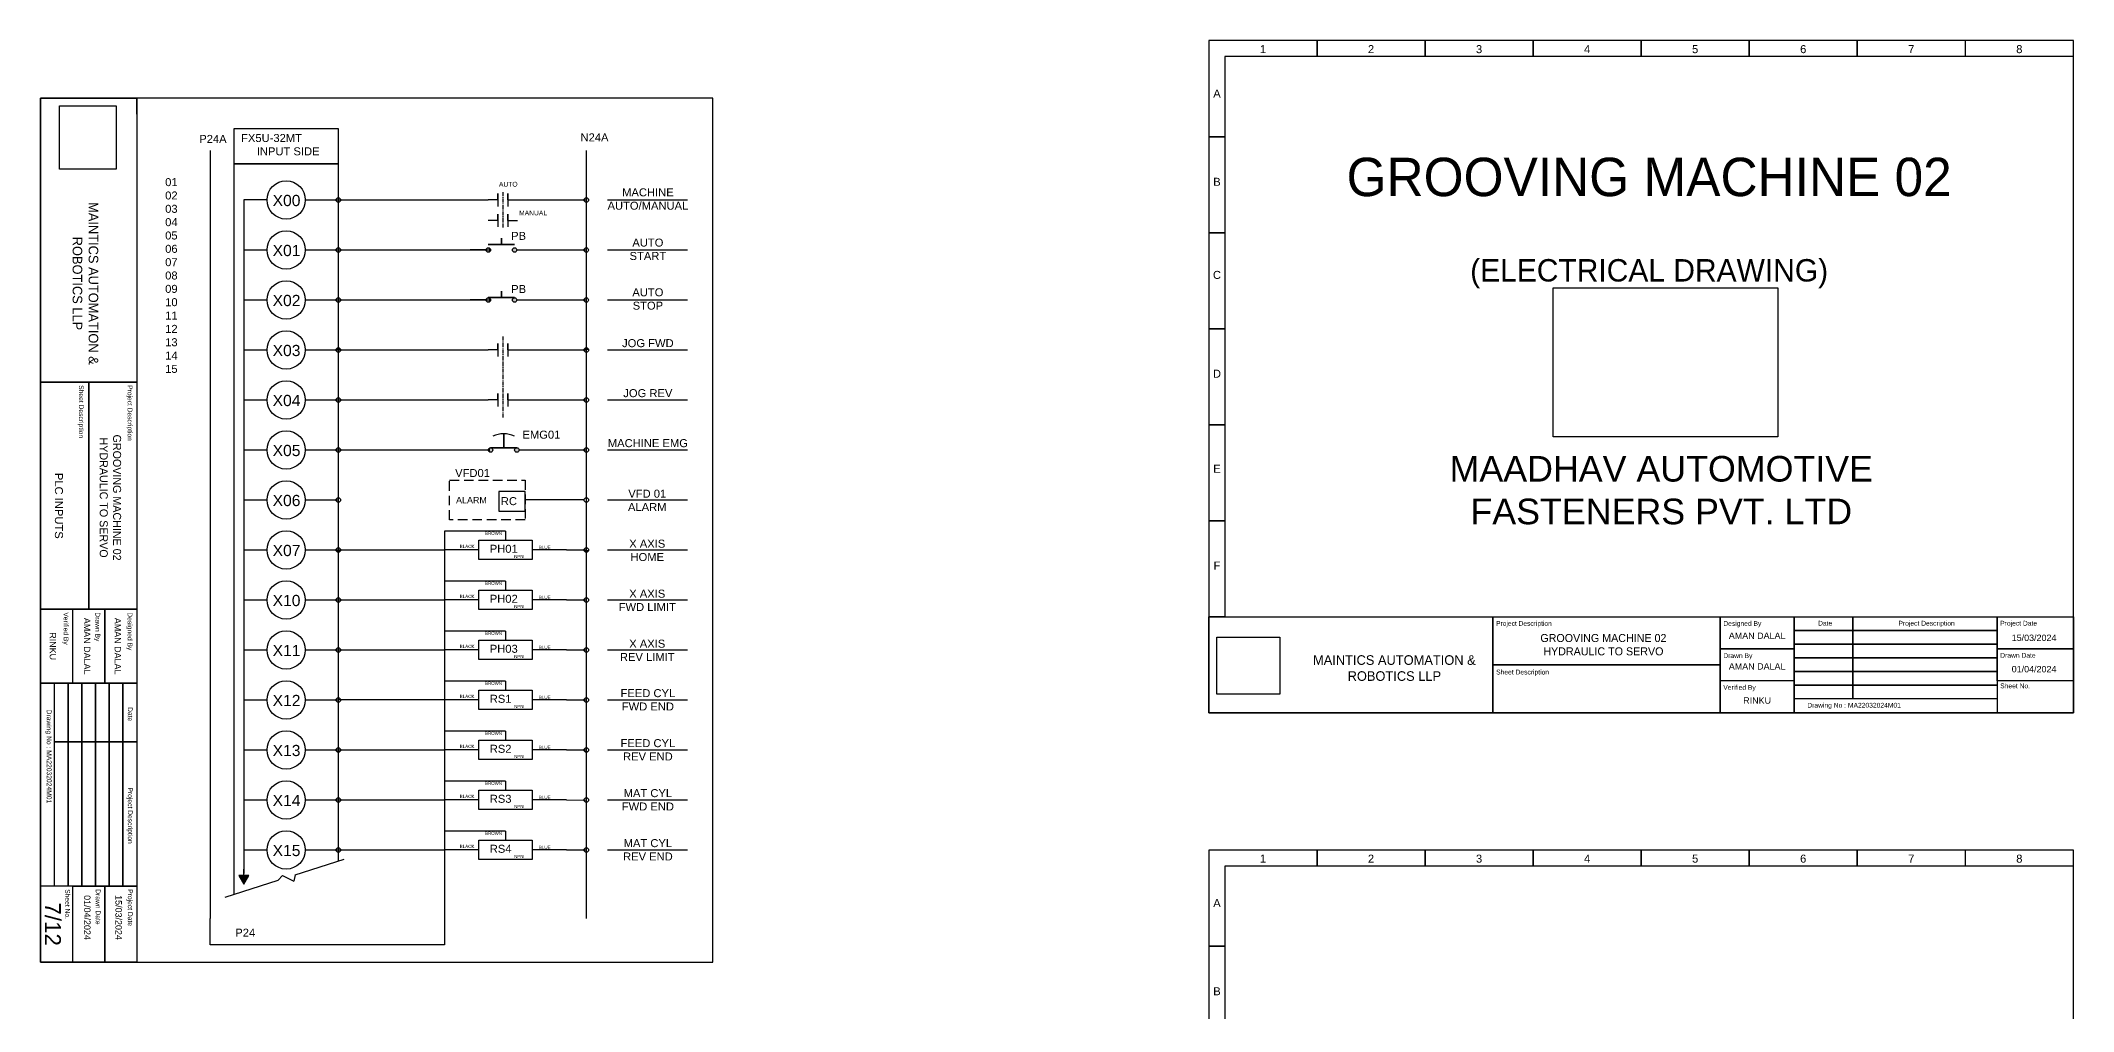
# Model space of a CAD drawing. Header units: millimetres. Extents: x -11 to 5160, y -11 to 2043.
# Drawn here: x 3598 to 4233, y 1739 to 2042 of the extents above; entities that cross this region are included whole.
import ezdxf

# ---------------------------------------------------------------- set-up
doc = ezdxf.new("R2010")
doc.units = ezdxf.units.MM
doc.linetypes.add('CENTER', pattern=[2, 1.25, -0.25, 0.25, -0.25])
doc.linetypes.add('DASHED', pattern=[4.5, 3, -1.5])
doc.styles.add('Annotative', font='arial.ttf')
doc.styles.get("Standard").update_dxf_attribs({"font": 'arial.ttf'})
picture_1 = doc.add_image_def('image1.jpg', size_in_pixel=(150, 135))
picture_2 = doc.add_image_def('image2.png', size_in_pixel=(137, 91))

# ---------------------------------------------------------------- blocks, each defined once
blk = doc.blocks.new('WIRE CONNECTION DOT')
h = blk.add_hatch()
h.set_pattern_fill('ANGLE', color=256)
h.set_pattern_definition([(0, (-340.583, -408.029), (0, 6.985), [5.08, -1.905]), (90, (-340.583, -408.029), (-6.985, 4e-16), [5.08, -1.905])])
h.paths.add_polyline_path([(-0.7, 0, 1), (0.7, 0, 1)])
blk.add_circle((0, 0), 0.7)
blk = doc.blocks.new('ARROW DOWN')
h = blk.add_hatch()
h.set_pattern_fill('ANGLE', color=256)
h.set_pattern_definition([(0, (-380.877, -538.4934), (0, 6.985), [5.08, -1.905]), (90, (-380.877, -538.4934), (-6.985, 4e-16), [5.08, -1.905])])
h.paths.add_polyline_path([(-1.57, -2), (0, -4.72), (1.57, -2)])
h = blk.add_hatch(color=256)
h.dxf.hatch_style = 1
h.paths.add_polyline_path([(1.57, -2), (-1.57, -2), (0, -4.72)])
blk.add_line((0, -2), (0, 0))
blk.add_lwpolyline([(0, -4.72), (1.57, -2), (-1.57, -2)], close=True)
blk = doc.blocks.new('NO Contact')
for p, q in [((3, 0), (0, 0)), ((3, 0), (3, 2)), ((3, 2), (3, -2)), ((6.11, 0), (6.11, 2)), ((6.11, 2), (6.11, -2)), ((6.11, 0), (9.11, 0))]:
    blk.add_line(p, q)
blk = doc.blocks.new('REED SWITCH')
for p, q in [((4981.8, 1750.49), (4962.74, 1750.49)), ((4981.8, 1750.49), (4981.8, 1747.66)), ((4973.46, 1744.65), (4962.74, 1744.65)), ((5000.87, 1744.65), (4990.14, 1744.65))]:
    blk.add_line(p, q)
blk.add_lwpolyline([(4973.46, 1747.66), (4990.14, 1747.66), (4990.14, 1741.64), (4973.46, 1741.64)], close=True)
at = {"char_height": 1, "width": 6.2962, "attachment_point": 1, "style": 'Annotative'}
for s, insert in [('BLACK', (4967.52, 1746.25)), ('BROWN', (4975.39, 1750.33)), ('NPN', (4984.5, 1743.11)), ('BLUE', (4992.25, 1745.96))]:
    blk.add_mtext(s, dxfattribs=dict(at, insert=insert))

msp = doc.modelspace()

# ---------------------------------------------------------------- hatches: boundary and pattern name
h = msp.add_hatch(color=256)
h.dxf.hatch_style = 1
h.paths.add_polyline_path([(3737.61, 1976.916, 1), (3739.01, 1976.916, 1)])
h.paths.add_polyline_path([(3745.827, 1976.916, 1), (3747.227, 1976.916, 1)])
h = msp.add_hatch(color=256)
h.dxf.hatch_style = 1
h.paths.add_polyline_path([(3737.61, 1961.296, 1), (3739.01, 1961.296, 1)])
h.paths.add_polyline_path([(3745.827, 1961.296, 1), (3747.227, 1961.296, 1)])
h = msp.add_hatch(color=256)
h.dxf.hatch_style = 1
h.paths.add_polyline_path([(3738.314, 1914.432, 1), (3739.714, 1914.432, 1)])
h.paths.add_polyline_path([(3746.531, 1914.432, 1), (3747.931, 1914.432, 1)])
h = msp.add_hatch(color=256)
h.dxf.hatch_style = 1
h.paths.add_polyline_path([(3663.504, 1781.441), (3660.362, 1781.441), (3661.933, 1778.721)])

# ---------------------------------------------------------------- linework, layer by layer
for p, q in [((3997.171, 2042.309), (3997.171, 2037.309)), ((3997.171, 2037.309), (3997.171, 2042.309)), ((4030.921, 2042.309), (4030.921, 2037.309)), ((4030.921, 2037.309), (4030.921, 2042.309)), ((4064.671, 2042.309), (4064.671, 2037.309)), ((4064.671, 2037.309), (4064.671, 2042.309)), ((4098.421, 2042.309), (4098.421, 2037.309)), ((4098.421, 2037.309), (4098.421, 2042.309)), ((4132.171, 2042.309), (4132.171, 2037.309)), ((4132.171, 2037.309), (4132.171, 2042.309)), ((4165.921, 2042.309), (4165.921, 2037.309)), ((4165.921, 2037.309), (4165.921, 2042.309)), ((4199.671, 2042.309), (4199.671, 2037.309)), ((4233.421, 2037.309), (3968.421, 2037.309)), ((3968.421, 2037.309), (3968.421, 1862.309)), ((3628.488, 2019.362), (3628.488, 2024.362)), ((3651.431, 2007.972), (3651.431, 1768.073)), ((3768.92, 2007.972), (3768.92, 1768.073)), ((3968.421, 2012.309), (3963.421, 2012.309)), ((3963.421, 2012.309), (3968.421, 2012.309)), ((3669.191, 1992.537), (3661.933, 1992.537)), ((3661.933, 1992.537), (3661.933, 1976.916)), ((3681.156, 1992.537), (3691.465, 1992.537)), ((3691.465, 1992.537), (3738.307, 1992.537)), ((3747.412, 1992.537), (3768.92, 1992.537)), ((3775.571, 1992.566), (3800.571, 1992.566)), ((3775.571, 1992.566), (3800.571, 1992.566)), ((3968.421, 1982.309), (3963.421, 1982.309)), ((3963.421, 1982.309), (3968.421, 1982.309)), ((3661.933, 1976.916), (3669.191, 1976.916)), ((3661.933, 1976.916), (3661.933, 1961.295)), ((3681.156, 1976.916), (3691.465, 1976.916)), ((3691.465, 1976.916), (3738.31, 1976.916)), ((3752.227, 1976.916), (3768.92, 1976.916)), ((3775.567, 1976.916), (3800.567, 1976.916)), ((3661.933, 1961.295), (3669.191, 1961.295)), ((3661.933, 1961.295), (3661.933, 1945.673)), ((3681.156, 1961.295), (3691.465, 1961.295)), ((3691.465, 1961.296), (3738.31, 1961.296)), ((3752.227, 1961.296), (3768.92, 1961.296)), ((3775.567, 1961.307), (3800.567, 1961.307)), ((3775.567, 1961.307), (3800.567, 1961.307)), ((3968.421, 1952.309), (3963.421, 1952.309)), ((3963.421, 1952.309), (3968.421, 1952.309)), ((3661.933, 1945.673), (3669.191, 1945.673)), ((3661.933, 1945.673), (3661.933, 1930.052)), ((3681.156, 1945.673), (3691.465, 1945.673)), ((3691.461, 1945.672), (3738.303, 1945.672)), ((3747.409, 1945.672), (3768.916, 1945.672)), ((3775.563, 1945.672), (3800.563, 1945.672)), ((3775.563, 1945.672), (3800.563, 1945.672)), ((3661.933, 1930.052), (3669.191, 1930.052)), ((3661.933, 1930.052), (3661.933, 1914.431)), ((3681.156, 1930.052), (3691.465, 1930.052)), ((3691.461, 1930.052), (3738.303, 1930.052)), ((3747.409, 1930.052), (3768.916, 1930.052)), ((3775.563, 1930.051), (3800.563, 1930.051)), ((3775.563, 1930.051), (3800.563, 1930.051)), ((3968.421, 1922.309), (3963.421, 1922.309)), ((3963.421, 1922.309), (3968.421, 1922.309)), ((3661.933, 1914.431), (3669.191, 1914.431)), ((3661.933, 1914.431), (3661.933, 1898.81)), ((3681.156, 1914.431), (3691.465, 1914.431)), ((3691.469, 1914.432), (3738.314, 1914.432)), ((3752.231, 1914.432), (3768.923, 1914.432)), ((3775.567, 1914.431), (3800.567, 1914.431)), ((3775.567, 1914.431), (3800.567, 1914.431)), ((3661.933, 1898.81), (3669.191, 1898.81)), ((3661.933, 1898.81), (3661.933, 1883.189)), ((3681.156, 1898.81), (3691.465, 1898.81)), ((3768.216, 1898.809), (3749.83, 1898.809)), ((3775.563, 1898.809), (3800.563, 1898.809)), ((3775.563, 1898.809), (3800.563, 1898.809)), ((3968.421, 1892.309), (3963.421, 1892.309)), ((3963.421, 1892.309), (3968.421, 1892.309)), ((3661.933, 1883.189), (3669.191, 1883.189)), ((3661.933, 1883.189), (3661.933, 1867.567)), ((3681.156, 1883.189), (3691.465, 1883.189)), ((3691.461, 1883.187), (3724.61, 1883.187)), ((3762.742, 1883.187), (3768.913, 1883.186)), ((3775.563, 1883.187), (3800.563, 1883.187)), ((3775.563, 1883.187), (3800.563, 1883.187)), ((3661.933, 1867.567), (3669.191, 1867.567)), ((3661.933, 1867.567), (3661.933, 1851.946)), ((3681.156, 1867.567), (3691.465, 1867.567)), ((3691.461, 1867.566), (3724.61, 1867.566)), ((3762.742, 1867.566), (3768.913, 1867.565)), ((3775.563, 1867.566), (3800.563, 1867.566)), ((3775.563, 1867.566), (3800.563, 1867.566)), ((3968.421, 1862.309), (3963.421, 1862.309)), ((3661.933, 1851.946), (3669.191, 1851.946)), ((3661.933, 1851.946), (3661.933, 1836.325)), ((3681.156, 1851.946), (3691.465, 1851.946)), ((3691.461, 1851.945), (3724.61, 1851.945)), ((3762.742, 1851.945), (3768.913, 1851.944)), ((3775.567, 1851.946), (3800.567, 1851.946)), ((3775.567, 1851.946), (3800.567, 1851.946)), ((3661.933, 1836.325), (3669.191, 1836.325)), ((3661.933, 1836.325), (3661.933, 1820.704)), ((3681.156, 1836.325), (3691.465, 1836.325)), ((3724.61, 1836.324), (3691.461, 1836.324)), ((3762.742, 1836.324), (3768.916, 1836.324)), ((3775.567, 1836.325), (3800.567, 1836.325)), ((3775.567, 1836.325), (3800.567, 1836.325)), ((3661.933, 1820.704), (3669.191, 1820.704)), ((3661.933, 1820.704), (3661.933, 1805.083)), ((3681.156, 1820.704), (3691.465, 1820.704)), ((3691.465, 1820.704), (3724.61, 1820.703)), ((3762.742, 1820.703), (3768.916, 1820.715)), ((3775.567, 1820.704), (3800.567, 1820.704)), ((3775.567, 1820.704), (3800.567, 1820.704)), ((3661.933, 1805.083), (3669.191, 1805.083)), ((3661.933, 1805.083), (3661.933, 1789.462)), ((3681.156, 1805.083), (3691.465, 1805.083)), ((3691.465, 1805.083), (3724.61, 1805.082)), ((3762.742, 1805.082), (3768.916, 1805.053)), ((3775.567, 1805.083), (3800.567, 1805.083)), ((3775.567, 1805.083), (3800.567, 1805.083)), ((3661.933, 1789.462), (3669.191, 1789.462)), ((3661.933, 1789.462), (3661.933, 1782.139)), ((3681.156, 1789.462), (3691.465, 1789.462)), ((3691.461, 1789.46), (3724.61, 1789.46)), ((3762.742, 1789.46), (3768.916, 1789.46)), ((3775.567, 1789.462), (3800.567, 1789.462)), ((3775.567, 1789.462), (3800.567, 1789.462)), ((4233.421, 1784.405), (3968.421, 1784.405)), ((3968.421, 1784.405), (3968.421, 1609.405)), ((3997.171, 1789.405), (3997.171, 1784.405)), ((3997.171, 1784.405), (3997.171, 1789.405)), ((4030.921, 1789.405), (4030.921, 1784.405)), ((4030.921, 1784.405), (4030.921, 1789.405)), ((4064.671, 1789.405), (4064.671, 1784.405)), ((4064.671, 1784.405), (4064.671, 1789.405)), ((4098.421, 1789.405), (4098.421, 1784.405)), ((4098.421, 1784.405), (4098.421, 1789.405)), ((4132.171, 1789.405), (4132.171, 1784.405)), ((4132.171, 1784.405), (4132.171, 1789.405)), ((4165.921, 1789.405), (4165.921, 1784.405)), ((4165.921, 1784.405), (4165.921, 1789.405)), ((4199.671, 1789.405), (4199.671, 1784.405)), ((3968.421, 1759.405), (3963.421, 1759.405)), ((3963.421, 1759.405), (3968.421, 1759.405))]:
    msp.add_line(p, q)
at = {"linetype": 'CENTER'}
for p, q in [((3742.828, 1994.948), (3742.828, 1983.885)), ((3742.824, 1949.862), (3742.824, 1924.405))]:
    msp.add_line(p, q, dxfattribs=at)
at = {"lineweight": 35}
for p, q in [((3738.31, 1978.63), (3746.527, 1978.63)), ((3742.419, 1978.63), (3742.419, 1980.63)), ((3738.31, 1962.02), (3746.527, 1962.02)), ((3742.419, 1962.02), (3742.419, 1964.02)), ((3743.126, 1915.133), (3743.126, 1919.419)), ((3739.018, 1915.133), (3747.234, 1915.133))]:
    msp.add_line(p, q, dxfattribs=at)
for points in [[(3963.421, 1832.309), (4233.421, 1832.309), (4233.421, 2042.309), (3963.421, 2042.309)], [(3598.488, 2024.362), (3598.488, 1754.362), (3808.488, 1754.362), (3808.488, 2024.362)], [(3628.488, 2024.362), (3628.488, 2024.362), (3598.488, 2024.362), (3598.488, 2024.362)], [(3628.488, 2024.362), (3628.488, 1935.646), (3598.488, 1935.646), (3598.488, 2024.362)], [(3658.882, 2014.836), (3691.465, 2014.836), (3691.465, 2003.812), (3658.882, 2003.812)], [(3613.488, 1935.646), (3613.488, 1864.692), (3598.488, 1864.692), (3598.488, 1935.646)], [(3628.488, 1935.646), (3628.488, 1864.692), (3613.488, 1864.692), (3613.488, 1935.646)], [(3749.83, 1901.455), (3741.612, 1901.455), (3741.612, 1895.357), (3749.83, 1895.357)], [(3628.488, 1864.692), (3628.488, 1841.575), (3598.488, 1841.575), (3598.488, 1864.692)], [(3618.488, 1864.692), (3618.488, 1841.575), (3608.488, 1841.575), (3608.488, 1864.692)], [(3628.488, 1864.692), (3628.488, 1841.575), (3618.488, 1841.575), (3618.488, 1864.692)], [(3963.421, 1862.309), (3963.421, 1862.309), (3963.421, 1832.309), (3963.421, 1832.309)], [(3963.421, 1862.309), (4052.137, 1862.309), (4052.137, 1832.309), (3963.421, 1832.309)], [(4052.137, 1862.309), (4123.091, 1862.309), (4123.091, 1847.309), (4052.137, 1847.309)], [(4123.091, 1862.309), (4146.208, 1862.309), (4146.208, 1832.309), (4123.091, 1832.309)], [(4123.091, 1862.309), (4146.208, 1862.309), (4146.208, 1852.309), (4123.091, 1852.309)], [(4146.208, 1862.309), (4209.595, 1862.309), (4209.595, 1858.029), (4146.208, 1858.029)], [(4209.595, 1862.309), (4233.421, 1862.309), (4233.421, 1852.309), (4209.595, 1852.309)], [(4146.208, 1858.029), (4209.595, 1858.029), (4209.595, 1853.749), (4146.208, 1853.749)], [(4123.091, 1852.309), (4146.208, 1852.309), (4146.208, 1842.309), (4123.091, 1842.309)], [(4146.208, 1853.749), (4209.595, 1853.749), (4209.595, 1849.469), (4146.208, 1849.469)], [(4146.208, 1849.469), (4209.595, 1849.469), (4209.595, 1845.189), (4146.208, 1845.189)], [(4209.595, 1852.309), (4233.421, 1852.309), (4233.421, 1842.309), (4209.595, 1842.309)], [(3607.088, 1841.575), (3607.088, 1778.188), (3602.808, 1778.188), (3602.808, 1841.575)], [(3611.368, 1841.575), (3611.368, 1778.188), (3607.088, 1778.188), (3607.088, 1841.575)], [(3615.648, 1841.575), (3615.648, 1778.188), (3611.368, 1778.188), (3611.368, 1841.575)], [(3619.928, 1841.575), (3619.928, 1778.188), (3615.648, 1778.188), (3615.648, 1841.575)], [(3624.208, 1841.575), (3624.208, 1778.188), (3619.928, 1778.188), (3619.928, 1841.575)], [(3628.488, 1841.575), (3628.488, 1778.188), (3624.208, 1778.188), (3624.208, 1841.575)], [(4052.137, 1847.309), (4123.091, 1847.309), (4123.091, 1832.309), (4052.137, 1832.309)], [(4146.208, 1845.189), (4209.595, 1845.189), (4209.595, 1840.909), (4146.208, 1840.909)], [(4146.208, 1840.909), (4209.595, 1840.909), (4209.595, 1836.629), (4146.208, 1836.629)], [(3963.421, 1579.405), (4233.421, 1579.405), (4233.421, 1789.405), (3963.421, 1789.405)], [(3618.488, 1778.188), (3618.488, 1754.362), (3608.488, 1754.362), (3608.488, 1778.188)], [(3628.488, 1778.188), (3628.488, 1754.362), (3618.488, 1754.362), (3618.488, 1778.188)]]:
    msp.add_lwpolyline(points, close=True)
for points in [[(3628.488, 1754.362), (3598.488, 1754.362), (3598.488, 2024.362), (3628.488, 2024.362)], [(3628.488, 2019.362), (3628.488, 1754.362)], [(3658.882, 1775.569), (3658.882, 2003.812), (3691.465, 2003.812), (3691.465, 1786.013)], [(3737.61, 1976.916), (3732.61, 1976.916)], [(3747.227, 1976.916), (3752.227, 1976.916)], [(3737.61, 1961.296), (3732.61, 1961.296)], [(3747.227, 1961.296), (3752.227, 1961.296)], [(3747.934, 1914.433), (3752.934, 1914.433)], [(3724.61, 1889.034), (3724.61, 1759.788), (3651.431, 1759.788), (3651.431, 1768.073)], [(4233.421, 1862.309), (4233.421, 1832.309), (3963.421, 1832.309), (3963.421, 1862.309)], [(3968.421, 1862.309), (4233.421, 1862.309)], [(4164.59, 1832.309), (4146.208, 1832.309), (4146.208, 1862.309), (4164.59, 1862.309), (4164.59, 1836.629)], [(4164.59, 1836.629), (4164.59, 1862.309), (4209.595, 1862.309), (4209.595, 1832.309), (4164.59, 1832.309)], [(3598.488, 1823.193), (3598.488, 1841.575), (3628.488, 1841.575), (3628.488, 1823.193), (3602.808, 1823.193)], [(3602.808, 1823.193), (3628.488, 1823.193), (3628.488, 1778.188), (3598.488, 1778.188), (3598.488, 1823.193)], [(3677.988, 1781.694), (3693.332, 1786.612)], [(3656.168, 1774.7), (3672.726, 1780.007), (3674.07, 1781.488), (3677.565, 1779.739)], [(3677.988, 1781.694), (3677.565, 1779.739)]]:
    msp.add_lwpolyline(points)
at = {"linetype": 'DASHED'}
msp.add_lwpolyline([(3726.233, 1904.974), (3749.83, 1904.974), (3749.83, 1892.644), (3726.233, 1892.644)], close=True, dxfattribs=at)
for centre in [(3675.173, 1992.537), (3675.173, 1976.916), (3675.173, 1961.295), (3675.173, 1945.673), (3675.173, 1930.052), (3675.173, 1914.431), (3675.173, 1898.81), (3675.173, 1883.189), (3675.173, 1867.567), (3675.173, 1851.946), (3675.173, 1836.325), (3675.173, 1820.704), (3675.173, 1805.083), (3675.173, 1789.462)]:
    msp.add_circle(centre, 5.982)
msp.add_arc((3743.126, 1911.323), 8.143, 65.250911, 114.749089)

# ---------------------------------------------------------------- block references
for name, p in [('NO Contact', (3738.307, 1992.537)), ('WIRE CONNECTION DOT', (3691.461, 1992.536)), ('WIRE CONNECTION DOT', (3691.465, 1992.537)), ('WIRE CONNECTION DOT', (3691.465, 1992.537)), ('NO Contact', (3738.307, 1986.111)), ('WIRE CONNECTION DOT', (3768.916, 1992.508)), ('WIRE CONNECTION DOT', (3768.92, 1992.537)), ('WIRE CONNECTION DOT', (3691.461, 1976.915)), ('WIRE CONNECTION DOT', (3691.465, 1976.916)), ('WIRE CONNECTION DOT', (3691.465, 1976.916)), ('WIRE CONNECTION DOT', (3738.31, 1976.916)), ('WIRE CONNECTION DOT', (3746.527, 1976.916)), ('WIRE CONNECTION DOT', (3768.916, 1976.886)), ('WIRE CONNECTION DOT', (3691.461, 1961.295)), ('WIRE CONNECTION DOT', (3691.465, 1961.295)), ('WIRE CONNECTION DOT', (3738.31, 1961.296)), ('WIRE CONNECTION DOT', (3746.527, 1961.296)), ('WIRE CONNECTION DOT', (3768.916, 1961.266)), ('WIRE CONNECTION DOT', (3691.465, 1945.673)), ('NO Contact', (3738.303, 1945.672)), ('WIRE CONNECTION DOT', (3768.92, 1945.673)), ('WIRE CONNECTION DOT', (3691.465, 1930.052)), ('NO Contact', (3738.303, 1930.052)), ('WIRE CONNECTION DOT', (3768.92, 1930.024)), ('WIRE CONNECTION DOT', (3691.465, 1914.431)), ('WIRE CONNECTION DOT', (3739.018, 1914.433)), ('WIRE CONNECTION DOT', (3747.234, 1914.433)), ('WIRE CONNECTION DOT', (3768.92, 1914.431)), ('WIRE CONNECTION DOT', (3691.465, 1898.81)), ('WIRE CONNECTION DOT', (3768.92, 1898.81)), ('REED SWITCH', (-1238.124, 138.541)), ('WIRE CONNECTION DOT', (3691.465, 1883.189)), ('WIRE CONNECTION DOT', (3768.92, 1883.189)), ('REED SWITCH', (-1238.124, 122.919)), ('WIRE CONNECTION DOT', (3691.465, 1867.567)), ('WIRE CONNECTION DOT', (3768.92, 1867.567)), ('REED SWITCH', (-1238.124, 107.298)), ('WIRE CONNECTION DOT', (3691.465, 1851.946)), ('WIRE CONNECTION DOT', (3768.92, 1851.946)), ('REED SWITCH', (-1238.128, 91.676)), ('WIRE CONNECTION DOT', (3691.465, 1836.325)), ('WIRE CONNECTION DOT', (3768.92, 1836.325)), ('REED SWITCH', (-1238.128, 76.055)), ('WIRE CONNECTION DOT', (3691.465, 1820.704)), ('WIRE CONNECTION DOT', (3768.92, 1820.704)), ('REED SWITCH', (-1238.128, 60.434)), ('WIRE CONNECTION DOT', (3691.465, 1805.083)), ('WIRE CONNECTION DOT', (3768.92, 1805.083)), ('REED SWITCH', (-1238.128, 44.812)), ('WIRE CONNECTION DOT', (3691.465, 1789.462)), ('WIRE CONNECTION DOT', (3768.92, 1789.462)), ('ARROW DOWN', (3661.933, 1783.441))]:
    msp.add_blockref(name, p)

# ---------------------------------------------------------------- texts
at = {"attachment_point": 1, "style": 'Annotative'}
for s, insert, char_height, width in [('\\pxqc;1', (3963.421, 2040.903), 2.5, 33.75), ('\\pxqc;2', (3997.171, 2040.903), 2.5, 33.75), ('\\pxqc;3', (4030.921, 2040.903), 2.5, 33.75), ('\\pxqc;4', (4064.671, 2040.903), 2.5, 33.75), ('\\pxqc;5', (4098.421, 2040.903), 2.5, 33.75), ('\\pxqc;6', (4132.171, 2040.903), 2.5, 33.75), ('\\pxqc;7', (4165.921, 2040.903), 2.5, 33.75), ('\\pxqc;8', (4199.671, 2040.903), 2.5, 33.75), ('\\pxqc;A', (3963.421, 2027.029), 2.5, 5), ('P24A', (3648.03, 2012.855), 2.5, 4.52353), ('FX5U-32MT\\P\\pxqc;INPUT SIDE', (3661.101, 2013.15), 2.5, 29.40695), ('N24A', (3767.126, 2013.336), 2.5, 2.5), ('\\pxse3.74,qr;01\\P02\\P03\\P04\\P05\\P06\\P07\\P08\\P09\\P10\\P11\\P12\\P13\\P14\\P15', (3634.279, 1999.353), 2.5, 6.98624), ('X00', (3670.947, 1994.116), 3.5, 7.83323), ('AUTO', (3741.637, 1998.196), 1.5, 6.29621), ('\\pxsm1,qc;MACHINE\\PAUTO/MANUAL', (3775.571, 1996.163), 2.5, 25.19516), ('\\pxqc;B', (3963.421, 1999.461), 2.5, 5), ('MANUAL', (3747.94, 1989.239), 1.5, 6.29621), ('PB', (3745.452, 1982.575), 2.5, 6.29621), ('X01', (3670.947, 1978.495), 3.5, 7.83323), ('\\pxsm1,qc;AUTO\\PSTART', (3775.567, 1980.461), 2.5, 25.19516), ('\\pxqc;C', (3963.421, 1970.367), 2.5, 5), ('X02', (3670.947, 1962.874), 3.5, 7.83323), ('PB', (3745.452, 1965.965), 2.5, 6.29621), ('\\pxsm1,qc;AUTO\\PSTOP', (3775.567, 1964.933), 2.5, 25.19516), ('X03', (3670.947, 1947.253), 3.5, 7.83323), ('\\pxsm1.5,qc;JOG FWD', (3775.556, 1949.046), 2.5, 25.19516), ('\\pxqc;D', (3963.421, 1939.5), 2.5, 5), ('X04', (3670.947, 1931.632), 3.5, 7.83323), ('\\pxsm1.5,qc;JOG REV', (3775.556, 1933.426), 2.5, 25.19516), ('EMG01', (3748.986, 1920.458), 2.5, 6.29621), ('\\pxsm1.5,qc;MACHINE EMG', (3775.563, 1917.806), 2.5, 25.19516), ('X05', (3670.947, 1916.01), 3.5, 7.83323), ('\\pxqc;VFD01', (3726.233, 1908.473), 2.5, 14.31217), ('\\pxqc;E', (3963.421, 1909.808), 2.5, 5), ('X06', (3670.947, 1900.389), 3.5, 7.83323), ('\\pxt0;ALARM', (3728.243, 1899.771), 2, 11.77046), ('\\pxqc;VFD 01\\PALARM', (3775.368, 1902.016), 2.5, 25.19516), ('\\pxqc;X AXIS \\PHOME', (3775.368, 1886.395), 2.5, 25.19516), ('X07', (3670.947, 1884.768), 3.5, 7.83323), ('PH01', (3738.775, 1884.802), 2.5, 6.29621), ('\\pxqc;F', (3963.421, 1879.555), 2.5, 5), ('X10', (3670.947, 1869.147), 3.5, 7.83323), ('PH02', (3738.775, 1869.181), 2.5, 6.29621), ('\\pxqc;X AXIS\\PFWD LIMIT', (3775.368, 1870.773), 2.5, 25.19516), ('Designed By', (4124.078, 1860.977), 1.5, 22.12958), ('\\pxqc;Date', (4147.195, 1861.043), 1.5, 17.39528), ('\\pxqc;Project Description', (4165.577, 1861.043), 1.5, 44.01766), ('Project Date', (4210.582, 1861.043), 1.5, 22.83874), ('\\pxqc;X AXIS\\PREV LIMIT', (3775.368, 1855.153), 2.5, 25.19516), ('\\pxqc;AMAN DALAL', (4123.091, 1857.396), 2, 23.11684), ('\\pxqc;15/03/2024', (4209.595, 1856.749), 2, 23.11684), ('X11', (3670.947, 1853.526), 3.5, 7.83323), ('PH03', (3738.775, 1853.56), 2.5, 6.29621), ('Drawn By', (4124.078, 1850.914), 1.5, 22.12958), ('\\pxqc;AMAN DALAL', (4123.091, 1847.812), 2, 23.11684), ('Drawn Date', (4210.582, 1851.017), 1.5, 22.83874), ('Sheet Description', (4053.124, 1845.778), 1.5, 34.98019), ('Sheet No.', (4210.582, 1841.471), 1.5, 22.83874), ('\\pxqc;01/04/2024', (4209.595, 1846.955), 2, 23.11684), ('X12', (3670.947, 1837.905), 3.5, 7.83323), ('RS1', (3738.772, 1837.937), 2.5, 6.29621), ('\\pxsm1,qc;FEED CYL\\PFWD END', (3775.563, 1839.699), 2.5, 25.19516), ('Verified By', (4124.078, 1840.998), 1.5, 22.12958), ('\\pxqc;RINKU', (4123.091, 1837.148), 2, 23.11684), ('Drawing No : MA22032024M01', (4150.318, 1835.418), 1.5, 44.01766), ('X13', (3670.947, 1822.283), 3.5, 7.83323), ('RS2', (3738.772, 1822.316), 2.5, 6.29621), ('\\pxsm1,qc;FEED CYL\\PREV END', (3775.563, 1824.079), 2.5, 25.19516), ('X14', (3670.947, 1806.662), 3.5, 7.83323), ('RS3', (3738.772, 1806.695), 2.5, 6.29621), ('\\pxsm1,qc;MAT CYL\\PFWD END', (3775.567, 1808.457), 2.5, 25.19516), ('X15', (3670.947, 1791.041), 3.5, 7.83323), ('RS4', (3738.772, 1791.074), 2.5, 6.29621), ('\\pxsm1,qc;MAT CYL\\PREV END', (3775.567, 1792.836), 2.5, 25.19516), ('\\pxqc;1', (3963.421, 1787.999), 2.5, 33.75), ('\\pxqc;2', (3997.171, 1787.999), 2.5, 33.75), ('\\pxqc;3', (4030.921, 1787.999), 2.5, 33.75), ('\\pxqc;4', (4064.671, 1787.999), 2.5, 33.75), ('\\pxqc;5', (4098.421, 1787.999), 2.5, 33.75), ('\\pxqc;6', (4132.171, 1787.999), 2.5, 33.75), ('\\pxqc;7', (4165.921, 1787.999), 2.5, 33.75), ('\\pxqc;8', (4199.671, 1787.999), 2.5, 33.75), ('\\pxqc;A', (3963.421, 1774.125), 2.5, 5), ('P24', (3659.284, 1764.869), 2.5, 4.52353), ('\\pxqc;B', (3963.421, 1746.557), 2.5, 5)]:
    msp.add_mtext(s, dxfattribs=dict(at, insert=insert, char_height=char_height, width=width))
at = {"attachment_point": 1}
for s, width, heights, insert, char_height in [('\\pxqc;{\\Ftxt|c0;\\H1.71429x;GROOVING MACHINE 02\\P\\H0.58333x;\\P(ELECTRICAL DRAWING)}', 265, [0], (3968.421, 2005.725), 7), ('\\pxqc;MAADHAV AUTOMOTIVE \\PFASTENERS PVT. LTD', 180.20554, [34.249], (4014.605, 1912.552), 8), ('\\pxqc;RC', 8.87525, [0], (3740.317, 1899.691), 2.5), ('{\\Ftxt|c0;Project Description}', 34.98019, [0], (4053.124, 1860.977), 1.5), ('\\pxqc;{\\Ftxt|c0;GROOVING MACHINE 02\\PHYDRAULIC TO SERVO}', 66.4073, [0], (4053.423, 1856.926), 2.5), ('\\pxqc;{\\Ftxt|c0;MAINTICS AUTOMATION &\\PROBOTICS LLP}', 66.55986, [0], (3988.053, 1850.294), 3)]:
    msp.add_mtext_dynamic_manual_height_columns(s, width=width, gutter_width=12.5, heights=heights, dxfattribs=dict(at, insert=insert, char_height=char_height))
at = {"attachment_point": 1, "rotation": 270}
for s, width, insert, char_height in [('\\pxqc;{\\Ftxt|c0;MAINTICS AUTOMATION &\\PROBOTICS LLP}', 66.55986, (3616.473, 1999.73), 3), ('{\\Ftxt|c0;Project Description}', 34.98019, (3627.156, 1934.659), 1.5), ('\\pxqc;{\\Ftxt|c0;GROOVING MACHINE 02\\PHYDRAULIC TO SERVO}', 66.4073, (3623.611, 1932.75), 2.5)]:
    msp.add_mtext_dynamic_manual_height_columns(s, width=width, gutter_width=12.5, heights=[0], dxfattribs=dict(at, insert=insert, char_height=char_height))
at = {"attachment_point": 1, "rotation": 270, "style": 'Annotative'}
for s, insert, char_height, width in [('Sheet Description', (3611.957, 1934.659), 1.5, 34.98019), ('\\pxqc;PLC INPUTS', (3605.444, 1935.646), 2.5, 77.34131), ('Verified By', (3607.177, 1863.705), 1.5, 22.12958), ('\\pxqc;AMAN DALAL', (3613.991, 1864.692), 2, 23.11684), ('Drawn By', (3617.093, 1863.705), 1.5, 22.12958), ('\\pxqc;AMAN DALAL', (3623.575, 1864.692), 2, 23.11684), ('Designed By', (3627.156, 1863.705), 1.5, 22.12958), ('\\pxqc;RINKU', (3603.327, 1864.692), 2, 23.11684), ('Drawing No : MA22032024M01', (3601.899, 1833.3), 1.5, 44.01766), ('\\pxqc;Date', (3627.222, 1840.588), 1.5, 17.39528), ('\\pxqc;Project Description', (3627.222, 1822.206), 1.5, 44.01766), ('\\pxqc;7/12', (3604.804, 1778.188), 5, 23.82599), ('Sheet No.', (3607.651, 1777.201), 1.5, 22.83874), ('\\pxqc;01/04/2024', (3614.06, 1779.909), 2, 23.11684), ('Drawn Date', (3617.197, 1777.201), 1.5, 22.83874), ('\\pxqc;15/03/2024', (3623.854, 1779.909), 2, 23.11684), ('Project Date', (3627.222, 1777.201), 1.5, 22.83874)]:
    msp.add_mtext(s, dxfattribs=dict(at, insert=insert, char_height=char_height, width=width))

# ---------------------------------------------------------------- pictures from other files: only their frames are drawn
image = msp.add_image(picture_1, insert=(3604.327, 2021.938), size_in_units=(19.751, 17.776), rotation=-90)
image.dxf.flags = 7
image = msp.add_image(picture_2, insert=(4070.98, 1918.503), size_in_units=(70.155, 46.599))
image.dxf.flags = 15
image = msp.add_image(picture_1, insert=(3965.845, 1838.148), size_in_units=(19.751, 17.776))
image.dxf.flags = 7

doc.saveas('drawing.dxf')
